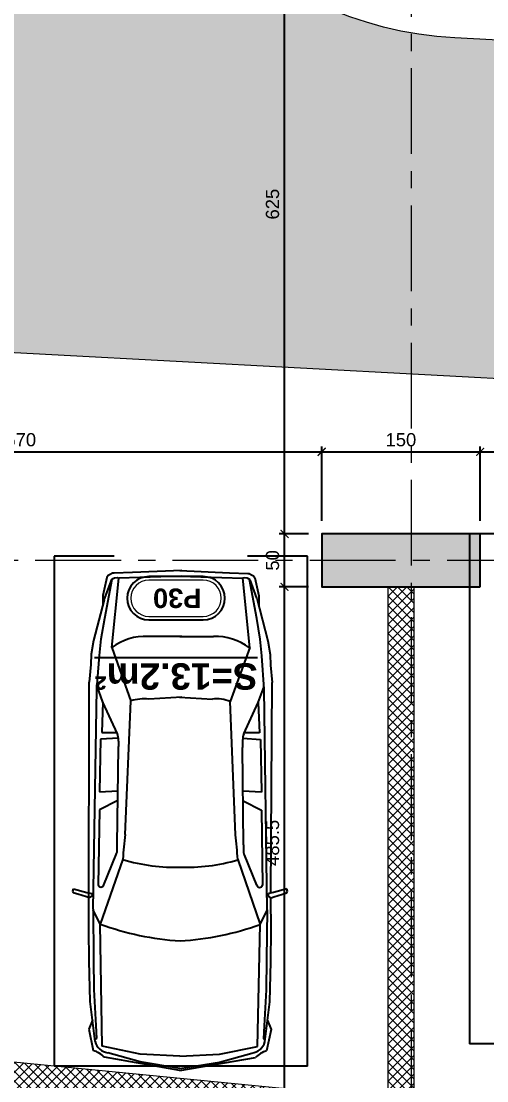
# Model space of a CAD drawing. Header units: centimetres. Extents: x 60496 to 66049, y -55119 to -48212.
# Drawn here: x 64288 to 64729, y -54590 to -53587 of the extents above; entities that cross this region are included whole.
import ezdxf
from ezdxf.enums import TextEntityAlignment as Align

# ---------------------------------------------------------------- set-up
doc = ezdxf.new("R2010")
doc.units = ezdxf.units.CM
doc.header["$LTSCALE"] = 50
doc.header["$MEASUREMENT"] = 0
doc.linetypes.add('AXES', pattern=[2, 1.25, -0.25, 0.25, -0.25])
doc.linetypes.add('CONTINU', pattern=[0])
doc.layers.get('0').update_dxf_attribs({"color": 8})
for name, color, linetype in [('AXES', 10, 'AXES'), ('BETON COUPE', 3, 'CONTINU'), ('BETON TRAME', 252, 'Continuous'), ('COTE 50ème', 1, 'Continuous'), ('FINI', 251, 'Continuous'), ('PILIER', 7, 'Continuous'), ('TEXTE', 7, 'Continuous')]:
    doc.layers.add(name, color=color, linetype=linetype)
for name, color, linetype, lineweight in [('BETON HACHURE', 253, 'Continuous', 13), ('EXISTANT COUPE', 251, 'Continuous', 40), ('MACONNERIE COUPE', 7, 'Continuous', 30)]:
    doc.layers.add(name, color=color, linetype=linetype, lineweight=lineweight)
doc.layers.add('New_2D Drafting - General_Pen_No__4', color=252, linetype='Continuous', lineweight=13, true_color=0x696969)
doc.styles.add('BRMNAMES', font='swisseb.ttf', dxfattribs={"height": 20})
doc.styles.add('RS_TEXT_1.50', font='arial.ttf', dxfattribs={"height": 12.5})
doc.styles.add('RS_TXT_50', font='arial.ttf', dxfattribs={"height": 12.5})
doc.dimstyles.new('RS_50CM_LINEAIRE', dxfattribs={"dimscale": 5, "dimtxt": 12.5, "dimasz": 1.5, "dimexe": 1, "dimexo": 2.5, "dimgap": 1, "dimtad": 1, "dimdec": 1, "dimrnd": 0.5, "dimdsep": 46, "dimtxsty": 'RS_TXT_50', "dimblk1": 'ARCHTICK', "dimblk2": 'ARCHTICK', "dimsah": 1, "dimcen": 2.5, "dimdle": 1, "dimclrt": 4, "dimadec": 0, "dimazin": 2, "dimtfac": 1, "dimtdec": 1, "dimtix": 1, "dimtmove": 2, "dimatfit": 3, "dimfxl": 1, "dimtolj": 1, "dimtzin": 0, "dimarcsym": 0})

# ---------------------------------------------------------------- blocks, each defined once
blk = doc.blocks.new('A$Ce9568e5d')
at = {"layer": 'AXES', "lineweight": 5, "ltscale": 1.3}
for p, q in [((2040.000211652863, -4150.000002682165), (2040.000211652863, -1058.409073453964)), ((3195.000211652863, -3234.999999999942), (-1984.999788347151, -3234.999999999942))]:
    blk.add_line(p, q, dxfattribs=at)
blk = doc.blocks.new('_ArchTick')
at = {"color": 0, "linetype": 'ByBlock', "const_width": 0.15}
blk.add_lwpolyline([(-0.5, -0.5), (0.5, 0.5)], dxfattribs=at)
blk = doc.blocks.new('*D1321')
at = {"layer": 'COTE 50ème', "color": 0, "lineweight": -2, "ltscale": 0.5, "transparency": 16777216}
for p, q in [((64537.82409384631, -54612.61730791818), (64537.82409384631, -54117.36232274522)), ((64560.45453184991, -54122.36232274522), (64532.82409384631, -54122.36232274522)), ((64622.95453184991, -54607.61730791818), (64532.82409384631, -54607.61730791818))]:
    blk.add_line(p, q, dxfattribs=at)
at = {"layer": 'Defpoints', "color": 0, "ltscale": 0.5, "transparency": 16777216}
for p in [(64537.82409384631, -54122.36232274522), (64572.95453184991, -54122.36232274522), (64635.45453184991, -54607.61730791818)]:
    blk.add_point(p, dxfattribs=at)
at = {"layer": 'COTE 50ème', "color": 0, "lineweight": -2, "ltscale": 0.5, "transparency": 16777216, "xscale": 7.5, "yscale": 7.5, "zscale": 7.5}
for p, rotation in [((64537.82409384631, -54122.36232274522), 90), ((64537.82409384631, -54607.61730791818), 270)]:
    blk.add_blockref('_ArchTick', p, dxfattribs=dict(at, rotation=rotation))
at = {"layer": 'COTE 50ème', "color": 4, "ltscale": 0.5, "transparency": 16777216, "insert": (64526.4419314998, -54364.98981533169), "char_height": 12.5, "attachment_point": 5, "rotation": 90, "style": 'RS_TXT_50'}
blk.add_mtext('\\A1;485.5', dxfattribs=at)
blk = doc.blocks.new('*D1322')
at = {"layer": 'COTE 50ème', "color": 0, "lineweight": -2, "ltscale": 0.5, "transparency": 16777216}
for p, q in [((64537.82409384634, -54127.36232274522), (64537.82409384634, -54067.36232274522)), ((64560.45453184991, -54072.36232274522), (64532.82409384634, -54072.36232274522)), ((64560.45453184991, -54122.36232274522), (64532.82409384634, -54122.36232274522))]:
    blk.add_line(p, q, dxfattribs=at)
at = {"layer": 'Defpoints', "color": 0, "ltscale": 0.5, "transparency": 16777216}
for p in [(64537.82409384634, -54072.36232274522), (64572.95453184991, -54072.36232274522), (64572.95453184991, -54122.36232274522)]:
    blk.add_point(p, dxfattribs=at)
at = {"layer": 'COTE 50ème', "color": 0, "lineweight": -2, "ltscale": 0.5, "transparency": 16777216, "xscale": 7.5, "yscale": 7.5, "zscale": 7.5}
for p, rotation in [((64537.82409384634, -54072.36232274522), 90), ((64537.82409384634, -54122.36232274522), 270)]:
    blk.add_blockref('_ArchTick', p, dxfattribs=dict(at, rotation=rotation))
at = {"layer": 'COTE 50ème', "color": 4, "ltscale": 0.5, "transparency": 16777216, "insert": (64526.44193149983, -54097.36232274521), "char_height": 12.5, "attachment_point": 5, "rotation": 90, "style": 'RS_TXT_50'}
blk.add_mtext('\\A1;50', dxfattribs=at)
blk = doc.blocks.new('*D1323')
at = {"layer": 'COTE 50ème', "color": 0, "lineweight": -2, "ltscale": 0.5, "transparency": 16777216}
for p, q in [((64537.82409384636, -54077.36232274522), (64537.82409384636, -53442.36235951266)), ((64560.45453184991, -53447.36235951266), (64532.82409384636, -53447.36235951266)), ((64560.45453184991, -54072.36232274522), (64532.82409384636, -54072.36232274522))]:
    blk.add_line(p, q, dxfattribs=at)
at = {"layer": 'Defpoints', "color": 0, "ltscale": 0.5, "transparency": 16777216}
for p in [(64537.82409384636, -53447.36235951266), (64572.95453184991, -53447.36235951266), (64572.95453184991, -54072.36232274522)]:
    blk.add_point(p, dxfattribs=at)
at = {"layer": 'COTE 50ème', "color": 0, "lineweight": -2, "ltscale": 0.5, "transparency": 16777216, "xscale": 7.5, "yscale": 7.5, "zscale": 7.5}
for p, rotation in [((64537.82409384636, -53447.36235951266), 90), ((64537.82409384636, -54072.36232274522), 270)]:
    blk.add_blockref('_ArchTick', p, dxfattribs=dict(at, rotation=rotation))
at = {"layer": 'COTE 50ème', "color": 4, "ltscale": 0.5, "transparency": 16777216, "insert": (64526.44193149986, -53759.86234112893), "char_height": 12.5, "attachment_point": 5, "rotation": 90, "style": 'RS_TXT_50'}
blk.add_mtext('\\A1;625', dxfattribs=at)
blk = doc.blocks.new('*D977')
at = {"layer": 'COTE 50ème', "color": 0, "lineweight": -2, "ltscale": 0.5, "transparency": 16777216}
for p, q in [((63997.95453184991, -53994.51134071965), (64577.95453184991, -53994.51134071965)), ((64002.95453184991, -54059.86232274525), (64002.95453184991, -53989.51134071965)), ((64572.95453184991, -54059.86232274522), (64572.95453184991, -53989.51134071965))]:
    blk.add_line(p, q, dxfattribs=at)
at = {"layer": 'Defpoints', "color": 0, "ltscale": 0.5, "transparency": 16777216}
for p in [(64572.95453184991, -53994.51134071965), (64002.95453184991, -54072.36232274525), (64572.95453184991, -54072.36232274522)]:
    blk.add_point(p, dxfattribs=at)
at = {"layer": 'COTE 50ème', "color": 0, "lineweight": -2, "ltscale": 0.5, "transparency": 16777216, "xscale": 7.5, "yscale": 7.5, "zscale": 7.5, "rotation": 180}
blk.add_blockref('_ArchTick', (64002.95453184991, -53994.51134071965), dxfattribs=at)
at = {"layer": 'COTE 50ème', "color": 0, "lineweight": -2, "ltscale": 0.5, "transparency": 16777216, "xscale": 7.5, "yscale": 7.5, "zscale": 7.5}
blk.add_blockref('_ArchTick', (64572.95453184991, -53994.51134071965), dxfattribs=at)
at = {"layer": 'COTE 50ème', "color": 4, "ltscale": 0.5, "transparency": 16777216, "insert": (64287.95453184991, -53983.12917837313), "char_height": 12.5, "attachment_point": 5, "style": 'RS_TXT_50'}
blk.add_mtext('\\A1;570', dxfattribs=at)
blk = doc.blocks.new('*D978')
at = {"layer": 'COTE 50ème', "color": 0, "lineweight": -2, "ltscale": 0.5, "transparency": 16777216}
for p, q in [((64567.95453184991, -53994.51134071965), (64727.95453184991, -53994.51134071965)), ((64572.95453184991, -54059.86232274522), (64572.95453184991, -53989.51134071965)), ((64722.95453184991, -54059.86232274522), (64722.95453184991, -53989.51134071965))]:
    blk.add_line(p, q, dxfattribs=at)
at = {"layer": 'Defpoints', "color": 0, "ltscale": 0.5, "transparency": 16777216}
for p in [(64722.95453184991, -53994.51134071965), (64572.95453184991, -54072.36232274522), (64722.95453184991, -54072.36232274522)]:
    blk.add_point(p, dxfattribs=at)
at = {"layer": 'COTE 50ème', "color": 0, "lineweight": -2, "ltscale": 0.5, "transparency": 16777216, "xscale": 7.5, "yscale": 7.5, "zscale": 7.5, "rotation": 180}
blk.add_blockref('_ArchTick', (64572.95453184991, -53994.51134071965), dxfattribs=at)
at = {"layer": 'COTE 50ème', "color": 0, "lineweight": -2, "ltscale": 0.5, "transparency": 16777216, "xscale": 7.5, "yscale": 7.5, "zscale": 7.5}
blk.add_blockref('_ArchTick', (64722.95453184991, -53994.51134071965), dxfattribs=at)
at = {"layer": 'COTE 50ème', "color": 4, "ltscale": 0.5, "transparency": 16777216, "insert": (64647.95453184991, -53983.12917837313), "char_height": 12.5, "attachment_point": 5, "style": 'RS_TXT_50'}
blk.add_mtext('\\A1;150', dxfattribs=at)
blk = doc.blocks.new('*D979')
at = {"layer": 'COTE 50ème', "color": 0, "lineweight": -2, "ltscale": 0.5, "transparency": 16777216}
for p, q in [((64717.95453184991, -53994.51134071965), (65672.87113614069, -53994.51134071965)), ((64722.95453184991, -54059.86232274522), (64722.95453184991, -53989.51134071965)), ((65667.87113614069, -54084.8623173808), (65667.87113614069, -53989.51134071965))]:
    blk.add_line(p, q, dxfattribs=at)
at = {"layer": 'Defpoints', "color": 0, "ltscale": 0.5, "transparency": 16777216}
for p in [(65667.87113614069, -53994.51134071965), (64722.95453184991, -54072.36232274522), (65667.87113614069, -54097.3623173808)]:
    blk.add_point(p, dxfattribs=at)
at = {"layer": 'COTE 50ème', "color": 0, "lineweight": -2, "ltscale": 0.5, "transparency": 16777216, "xscale": 7.5, "yscale": 7.5, "zscale": 7.5, "rotation": 180}
blk.add_blockref('_ArchTick', (64722.95453184991, -53994.51134071965), dxfattribs=at)
at = {"layer": 'COTE 50ème', "color": 0, "lineweight": -2, "ltscale": 0.5, "transparency": 16777216, "xscale": 7.5, "yscale": 7.5, "zscale": 7.5}
blk.add_blockref('_ArchTick', (65667.87113614069, -53994.51134071965), dxfattribs=at)
at = {"layer": 'COTE 50ème', "color": 4, "ltscale": 0.5, "transparency": 16777216, "insert": (65195.4128339953, -53983.12917837313), "char_height": 12.5, "attachment_point": 5, "style": 'RS_TXT_50'}
blk.add_mtext('\\A1;945', dxfattribs=at)
blk = doc.blocks.new('*D945')
at = {"layer": 'COTE 50ème', "color": 0, "lineweight": -2, "ltscale": 0.5, "transparency": 16777216}
for p, q in [((63329.23285210667, -54491.90204749389), (63321.19749895886, -54573.72563399191)), ((64631.66224255626, -54697.3936555172), (63316.71010197858, -54568.26090450716)), ((64634.23286621932, -54620.05746599945), (64626.19751307151, -54701.88105249747))]:
    blk.add_line(p, q, dxfattribs=at)
at = {"layer": 'Defpoints', "color": 0, "ltscale": 0.5, "transparency": 16777216}
for p in [(63330.45451773727, -54479.46188941262), (63321.6861652111, -54568.7495707594), (64635.45453184992, -54607.61730791818)]:
    blk.add_point(p, dxfattribs=at)
at = {"layer": 'COTE 50ème', "color": 0, "lineweight": -2, "ltscale": 0.5, "transparency": 16777216, "xscale": 7.5, "yscale": 7.5, "zscale": 7.5}
for p, rotation in [((63321.6861652111, -54568.7495707594), 174.3913441653871), ((64626.68617932375, -54696.90498926496), 354.3913441653871)]:
    blk.add_blockref('_ArchTick', p, dxfattribs=dict(at, rotation=rotation))
at = {"layer": 'COTE 50ème', "color": 4, "ltscale": 0.5, "transparency": 16777216, "insert": (63975.299004657, -54621.49536520882), "char_height": 12.5, "attachment_point": 5, "rotation": 354.3913441653871, "style": 'RS_TXT_50'}
blk.add_mtext('\\A1;1311.5', dxfattribs=at)
blk = doc.blocks.new('*D925')
at = {"layer": 'COTE 50ème', "color": 0, "lineweight": -2, "ltscale": 0.5, "transparency": 16777216}
for p, q in [((60878.65929240394, -54276.36754719869), (60871.88937420589, -54348.84266303948)), ((65690.38200573057, -54793.91746539495), (60867.37607300158, -54343.39930816962)), ((65691.70856905877, -54725.95565075847), (65684.93865086071, -54798.43076659926))]:
    blk.add_line(p, q, dxfattribs=at)
at = {"layer": 'Defpoints', "color": 0, "ltscale": 0.5, "transparency": 16777216}
for p in [(60879.82185948587, -54263.92172710598), (60872.35440103866, -54343.86433500239), (65692.87113614069, -54713.50983066576)]:
    blk.add_point(p, dxfattribs=at)
at = {"layer": 'COTE 50ème', "color": 0, "lineweight": -2, "ltscale": 0.5, "transparency": 16777216, "xscale": 7.5, "yscale": 7.5, "zscale": 7.5}
for p, rotation in [((60872.35440103866, -54343.86433500239), 174.6634725925406), ((65685.4036776935, -54793.45243856218), 354.6634725925406)]:
    blk.add_blockref('_ArchTick', p, dxfattribs=dict(at, rotation=rotation))
at = {"layer": 'COTE 50ème', "color": 4, "ltscale": 0.5, "transparency": 16777216, "insert": (63279.93803805722, -54557.32131437314), "char_height": 12.5, "attachment_point": 5, "rotation": 354.6634725925406, "style": 'RS_TXT_50'}
blk.add_mtext('\\A1;4834', dxfattribs=at)
blk = doc.blocks.new('PILIER')
at = {"color": 252}
blk.add_lwpolyline([(1.56319072003831, 1.2), (-1.43680927996169, 1.2, 1), (-1.43680927996169, -1.2), (1.56319072003831, -1.2, 1), (1.56319072003831, 1.2, -1)], format="xyb", dxfattribs=at)
at = {"color": 10, "lineweight": 20}
blk.add_lwpolyline([(1.56319072003831, 1), (-1.43680927996169, 1, 1), (-1.43680927996169, -1), (1.56319072003831, -1, 1)], format="xyb", close=True, dxfattribs=at)
at = {"color": 7, "style": 'BRMNAMES'}
blk.add_attdef('PILIER_TEXTE', text='', height=1.0764, dxfattribs=at).set_placement((0, 0), align=Align.MIDDLE_CENTER)

msp = doc.modelspace()

# ---------------------------------------------------------------- hatches: boundary and pattern name
at = {"layer": 'BETON HACHURE', "transparency": 33554585}
h = msp.add_hatch(dxfattribs=at)
h.set_pattern_fill('ANSI37', color=256, scale=50, angle=270, style=0)
h.set_pattern_definition([(315, (-1160.485528566322, 19655.39304804563), (4.419417382415923, 4.419417382415921), []), (45, (-1160.485528566322, 19655.39304804563), (-4.41941738241592, 4.419417382415923), [])])
h.paths.add_polyline_path([(62772.95432019554, -51847.21800907419), (62797.95432019554, -51847.21800907419), (62797.95432019554, -52172.21800907419), (62772.95432019554, -52172.21800907417)], flags=0)
h.paths.add_polyline_path([(62772.95432019554, -51847.21800907419), (62797.95432019554, -51847.21800907419), (62797.95432019554, -52172.21800907419), (62772.95432019554, -52172.21800907417)], flags=0)
h.paths.add_polyline_path([(64952.95432019551, -51987.36232274516), (64952.95432019551, -52037.36231738077), (65032.95432019551, -52037.36231738077), (65032.95432019551, -51987.36232274516)], flags=0)
h.paths.add_polyline_path([(64572.95225443787, -51987.36232274525), (64572.95225443787, -52037.36231738086), (64652.95225443787, -52037.36231738086), (64652.95225443787, -51987.36232274525)], flags=0)
edge = h.paths.add_edge_path(flags=0)
edge.add_arc((64612.9522544379, -50672.36229558228), 40, 0, 360)
edge = h.paths.add_edge_path(flags=0)
edge.add_arc((64612.95225443787, -49997.36232274529), 40, 0, 360)
edge = h.paths.add_edge_path(flags=0)
edge.add_arc((64612.95225443786, -51272.3623323497), 40, 0, 360)
h.paths.add_polyline_path([(65692.87113614069, -49527.22052557723), (61269.11017409691, -49527.21800907417), (60879.82185948436, -54263.92172710598), (65445.45432019557, -54713.50983066576), (65692.87113614069, -54713.50983066575)])
edge = h.paths.add_edge_path(flags=0)
edge.add_arc((64612.95225443786, -51272.3623323497), 40, 0, 360)
h.paths.add_polyline_path([(63397.95432019554, -49552.21800907419), (63397.95432019554, -49972.36232274529), (63422.95432019554, -49972.36232274529), (63422.95432019554, -49552.21800907419), (64992.96098447277, -49552.21800907419), (64992.94765591834, -51312.3623323497), (65032.95432019557, -51312.3623323497), (65032.95432019557, -49552.21800907419), (65667.87113613918, -49552.2205255772), (65667.87113613918, -53452.21801443858), (65032.95432019554, -53452.21801443858), (65032.95432019551, -52057.36232274522), (64992.95432019551, -52057.36232274522), (64992.95432019557, -53477.21801443858), (65667.87113614069, -53477.21801443858), (65667.87113614069, -54685.93448648408), (65459.17891711568, -54688.50983066576), (64660.4545318484, -54610.07239253733), (64660.4545318484, -54122.36232274522), (64635.4545318484, -54122.36232274522), (64635.4545318484, -54607.61730791818), (63330.45451773574, -54479.46188941262), (63330.45451773574, -54122.36232274525), (63305.45451773574, -54122.36232274525), (63305.45451773574, -54477.00680479346), (62117.9545318484, -54360.39028676845), (62117.9545318484, -54122.36232274525), (62067.95432019555, -54122.36232274525), (62067.95432019555, -54355.4800967451), (60906.75330816861, -54241.44622697061), (61082.14403878348, -52107.36232274523), (61287.9545318484, -52107.36232274523), (61287.9545318484, -52057.36232274523), (61086.25332281998, -52057.36232274523), (61088.10249665588, -52037.36231738086), (61287.95432019554, -52037.36231738087), (61287.95432019554, -51987.36231738089), (61092.00629798793, -51987.36231738087), (61148.71429871654, -51297.36231738086), (61287.95432019554, -51297.36231738086), (61287.95432019554, -51247.36231738086), (61152.82356036329, -51247.36231738086), (61198.02558271807, -50697.36228061344), (61287.95432019554, -50697.36228061344), (61287.95432019554, -50647.36228061344), (61202.13485720289, -50647.36228061344), (61292.13984583213, -49552.21800907419), (62070.45432019554, -49552.21800907419), (62070.45432019554, -49972.36231738084), (62095.45432019554, -49972.36231738084), (62095.45432019554, -49552.21800907417)], flags=16)
h.paths.add_polyline_path([(64572.95225443786, -51232.3623323497), (64572.95225443786, -51312.3623323497), (64652.95225443786, -51312.3623323497), (64652.95225443786, -51232.36233234969)], flags=0)
at = {"layer": 'BETON TRAME', "transparency": 33554559}
h = msp.add_hatch(color=256, dxfattribs=at)
h.dxf.hatch_style = 1
h.paths.add_polyline_path([(63852.9545318484, -52797.36230777639), (63887.9545318484, -52797.36230777639), (63887.9545318484, -53447.36234454381), (63852.9545318484, -53447.36234454381), (63852.9545318484, -53272.36232274523), (63392.9545318484, -53272.36232274523), (63392.9545318484, -53447.36234454381), (63357.9545318484, -53447.36234454381), (63357.9545318484, -52797.36230777639), (63392.9545318484, -52797.36230777639), (63392.9545318484, -53232.36232274523), (63602.9545318484, -53232.36232274523), (63602.9545318484, -52902.36232274523), (63642.9545318484, -52902.36232274523), (63642.9545318484, -53232.36232274523), (63852.9545318484, -53232.36232274523)])
h.paths.add_polyline_path([(64722.9545318484, -54122.36232274522), (64722.9545318484, -54072.36232274522), (64572.9545318484, -54072.36232274522), (64572.9545318484, -54122.36232274522)])
h.paths.add_polyline_path([(64002.9545318484, -54122.36232274525), (64002.9545318484, -54072.36232274525), (63852.9545318484, -54072.36232274525), (63852.9545318484, -54122.36232274525)])
h.paths.add_polyline_path([(63392.95451773574, -54122.36232274525), (63392.95451773574, -54072.36232274525), (63242.95451773574, -54072.36232274525), (63242.95451773574, -54122.36232274525)])
h.paths.add_polyline_path([(62672.95432019555, -54122.3623173808), (62672.95432019555, -54072.3623173808), (62522.95432019555, -54072.3623173808), (62522.95432019555, -54122.3623173808)])
h.paths.add_polyline_path([(62672.9545318484, -53447.36234454381), (62672.9545318484, -53397.36234454381), (62522.95452694157, -53397.36234454381), (62522.95452694157, -53447.36234454381)])
h.paths.add_polyline_path([(64722.9545318484, -53447.36235951266), (64722.9545318484, -53397.36235951266), (64572.9545318484, -53397.36235951266), (64572.9545318484, -53447.36235951266)])
h.paths.add_polyline_path([(64722.9545318484, -52847.36232274523), (64722.9545318484, -52797.36232274523), (64572.9545318484, -52797.36232274523), (64572.9545318484, -52847.36232274523)])
h.paths.add_polyline_path([(62672.95454412095, -52847.36230777639), (62672.95454412095, -52797.36230777639), (62522.95453921412, -52797.36230777639), (62522.95453921412, -52847.36230777639)])
h.paths.add_polyline_path([(62672.95476804636, -52107.36231738084), (62672.95476804636, -52057.36231738084), (62522.95432019555, -52057.36231738084), (62522.95432019555, -52107.36231738084)])
h.paths.add_polyline_path([(64572.9545318484, -52057.36232274522), (64572.9545318484, -52107.36232274522), (64722.9545318484, -52107.36232274522), (64722.9545318484, -52057.36232274522)])
h.paths.add_polyline_path([(63907.9545318484, -52107.36232274525), (63907.9545318484, -52057.36232274525), (63782.9545318484, -52057.36232274525), (63782.9545318484, -52107.36232274525)])
h.paths.add_polyline_path([(63462.9545318484, -52107.36232274523), (63462.9545318484, -52057.36232274523), (63337.95454412095, -52057.36232274523), (63337.95454412095, -52107.36232274523)])
h.paths.add_polyline_path([(63487.9545318484, -52057.36232274525), (63462.9545318484, -52057.36232274525), (63462.9545318484, -52562.36232274523), (63487.9545318484, -52562.36232274523)])
h.paths.add_polyline_path([(63782.9545318484, -52057.36232274523), (63757.9545318484, -52057.36232274523), (63757.9545318484, -52562.36232274523), (63782.9545318484, -52562.36232274523)])
at = {"layer": 'New_2D Drafting - General_Pen_No__4', "linetype": 'Continuous', "lineweight": 0, "true_color": 0xc7c8ca, "transparency": 33554546}
h = msp.add_hatch(color=9, dxfattribs=at)
edge = h.paths.add_edge_path()
edge.add_line((64367.95453184842, -51124.86232486529), (64367.9545318484, -50634.86230916377))
edge.add_arc((63907.9545318484, -50634.86230916379), 460, 1.812528970472983e-12, 90)
edge.add_line((63907.9545318484, -50174.86230916379), (62122.9545318484, -50174.86230916379))
edge.add_arc((62122.9545318484, -50634.86230916379), 460, 90, 180)
edge.add_line((61662.9545318484, -50634.86230916379), (61662.9545318484, -53323.5427149848))
edge.add_arc((62122.95453184839, -53323.5427149848), 459.9999999999927, 180, 266.9195392647234)
edge.add_line((62098.23492103581, -53782.8780400375), (64199.35640634838, -53895.95208976563))
edge.add_line((64199.35640634838, -53895.95208976563), (64906.09520128202, -53933.9859770024))
edge.add_arc((64899.76078504779, -54067.75852246494), 133.9224355683385, 4.0359442026216925, 87.28894730898242, ccw=False)
edge.add_line((65033.35110537827, -54058.33275657803), (65587.47435095662, -54035.81042810474))
edge.add_arc((64922.40567935543, -54349.92616601442), 735.5168487178961, 25.28163388761817, 89.9874877378931)
edge.add_line((64922.56630164909, -53614.40933483488), (64699.1461323168, -53602.38574480721))
edge.add_arc((64717.95453184842, -53252.89147574538), 350.0000000000014, 180.0000000000012, 266.91953926467477, ccw=False)
edge.add_line((64367.95453184842, -53252.89147574539), (64367.95453184842, -52144.8623248653))
edge.add_arc((64717.95453184842, -52144.8623248653), 350, 90, 180, ccw=False)
edge.add_line((64717.95453184842, -51794.8623248653), (64722.95431625476, -51794.8623248653))
edge.add_arc((64722.95431625476, -52144.86232486529), 349.9999999999927, 6.150640177011724, 89.9999999999988, ccw=False)
edge.add_line((65070.93958870316, -52107.36232274522), (65667.8711431623, -52107.36232807994))
edge.add_line((65667.8711431623, -52107.36232807994), (65667.87112911606, -49527.22038916923))
edge.add_line((65667.87112911606, -49527.22038916923), (65072.95430390976, -49527.22039164184))
edge.add_line((65072.95430390976, -49527.22039164184), (65072.95431625476, -51124.86232216083))
edge.add_arc((64722.95431625476, -51124.86232486527), 350, -90, 4.4272348986851284e-07, ccw=False)
edge.add_line((64722.95431625476, -51474.86232486527), (64717.9545318484, -51474.86232486527))
edge.add_arc((64717.95453184841, -51124.86232486528), 349.9999999999927, 180.0000000000012, 269.9999999999988, ccw=False)
edge = h.paths.add_edge_path(flags=16)
edge.add_arc((63697.9545318484, -53197.99910920278), 350, -93.08046073527032, 0, ccw=False)
edge.add_line((63679.14613231712, -53547.49337826463), (62314.14613231712, -53474.0344759796))
edge.add_arc((62332.95453184839, -53124.54020691776), 349.9999999999976, 180.0000000000012, 266.9195392647308, ccw=False)
edge.add_line((61982.9545318484, -53124.54020691777), (61982.9545318484, -50844.86230916379))
edge.add_arc((62332.9545318484, -50844.86230916379), 350, 90, 180, ccw=False)
edge.add_line((62332.9545318484, -50494.86230916379), (63697.9545318484, -50494.86230916379))
edge.add_arc((63697.9545318484, -50844.86230916379), 350, 0, 90, ccw=False)
edge.add_line((64047.9545318484, -50844.86230916379), (64047.9545318484, -53197.99910920278))

# ---------------------------------------------------------------- linework, layer by layer
at = {"layer": 'BETON COUPE', "lineweight": 5}
msp.add_lwpolyline([(65667.87113613918, -49552.2205255772), (65667.87113613918, -53452.21801443858), (65032.95432019554, -53452.21801443858), (65032.95432019551, -52057.36232274522), (64992.95432019551, -52057.36232274522), (64992.95432019557, -53477.21801443858), (65667.87113613918, -53477.21801443858), (65667.87113613918, -54685.93448648408), (65459.17891711568, -54688.50983066576), (64660.4545318484, -54610.07239253733), (64660.4545318484, -54122.36232274522), (64635.4545318484, -54122.36232274522), (64635.4545318484, -54607.61730791818), (63330.45451773574, -54479.46188941262), (63330.45451773574, -54122.36232274525), (63305.45451773574, -54122.36232274525), (63305.45451773574, -54477.00680479346), (62117.9545318484, -54360.39028676845)], dxfattribs=at)
at = {"layer": 'BETON COUPE'}
msp.add_lwpolyline([(64722.9545318484, -54122.36232274522), (64722.9545318484, -54072.36232274522), (64572.9545318484, -54072.36232274522), (64572.9545318484, -54122.36232274522)], close=True, dxfattribs=at)
at = {"layer": 'EXISTANT COUPE', "lineweight": 5}
msp.add_lwpolyline([(61662.9545318484, -50634.86230916379), (61662.9545318484, -53323.5427149848, 0.3985526464150619), (62098.23492103581, -53782.8780400375), (64199.35640634838, -53895.95208976563), (64906.09520128202, -53933.9859770024, -0.380129029932193), (65033.35110537827, -54058.33275657803), (65587.47435095662, -54035.81042810474, 0.2900814467047665), (64922.56630164909, -53614.40933483488), (64699.1461323168, -53602.38574480721, -0.3985526464148174), (64367.95453184842, -53252.89147574539), (64367.95453184842, -52144.8623248653, -0.4142135623730951), (64717.95453184842, -51794.8623248653), (64722.95431625476, -51794.8623248653, -0.3831100803969072), (65070.93958870316, -52107.36232274522), (65627.87113389964, -52107.36232807994), (65627.8711198534, -49527.22038916923)], format="xyb", dxfattribs=at)
at = {"layer": 'FINI'}
for p, q in [((64769.79642544099, -54072.36232274522), (64712.95432019568, -54072.36232274522)), ((64712.95432019568, -54072.36232274522), (64712.95432019564, -54555.52021733038)), ((64376.47970698739, -54093.44512183015), (64319.63760174208, -54093.44512183015)), ((64319.63760174208, -54093.44512183015), (64319.63760174203, -54576.60301641532)), ((64559.63760174203, -54093.44512183018), (64502.79549649672, -54093.44512183018)), ((64559.637601742, -54576.60301641532), (64559.63760174203, -54093.44512183018)), ((64440.61777333886, -54107.03044303073), (64393.65086719955, -54108.8501843074)), ((64438.65759229157, -54107.0263865231), (64485.61672888699, -54109.04050357649)), ((64369.55649037045, -54113.67357893815), (64365.62551619671, -54130.63434986165)), ((64367.04174182561, -54134.73428973084), (64374.14812806854, -54115.45266271947)), ((64367.68764672955, -54152.10252391722), (64374.67185468433, -54115.09522114298)), ((64370.90804945916, -54111.82982723825), (64369.55649037045, -54113.67357893815)), ((64372.72692751887, -54110.89584468974), (64370.90804945916, -54111.82982723825)), ((64374.99803908999, -54109.49935191995), (64372.72692751887, -54110.89584468974)), ((64374.14812806854, -54115.45266271947), (64375.50980044703, -54114.52332550226)), ((64374.19533410596, -54179.8997383363), (64380.90997928716, -54114.12795761478)), ((64376.36949549362, -54109.48442850405), (64374.99803908999, -54109.49935191995)), ((64375.50980044703, -54114.52332550226), (64376.87644671125, -54114.05119535513)), ((64393.65086719955, -54108.8501843074), (64376.36949549362, -54109.48442850405)), ((64376.87644671125, -54114.05119535513), (64379.15734198201, -54113.56944494325)), ((64379.15734198201, -54113.56944494325), (64380.90997928716, -54114.12795761478)), ((64440.60681440085, -54112.32600865801), (64380.90997928716, -54114.12795761478)), ((64438.64663335349, -54112.32195215032), (64498.33549907364, -54114.37096451633)), ((64485.61672888699, -54109.04050357649), (64502.89516340371, -54109.74626775825)), ((64500.09043299151, -54113.81971060776), (64498.33549907364, -54114.37096451633)), ((64504.77802880108, -54180.16997342737), (64498.33549907364, -54114.37096451633)), ((64502.36947926725, -54114.31089761632), (64500.09043299151, -54113.81971060776)), ((64503.73415972939, -54114.78868012285), (64502.36947926725, -54114.31089761632)), ((64502.89516340371, -54109.74626775825), (64504.26671039476, -54109.76686769791)), ((64505.09180956185, -54115.72364485671), (64503.73415972939, -54114.78868012285)), ((64504.26671039476, -54109.76686769791), (64506.53185812314, -54111.17274805496)), ((64511.40070979338, -54152.39993172287), (64504.56955596071, -54115.36398869584)), ((64511.68877904874, -54133.1989228373), (64505.09180956185, -54115.72364485671)), ((64506.53185812314, -54111.17274805496), (64508.34685530397, -54112.11425074705)), ((64508.34685530397, -54112.11425074705), (64509.69093617934, -54113.96358095421)), ((64509.69093617934, -54113.96358095421), (64513.55167750415, -54130.9404764871)), ((64367.04174182561, -54134.73428973084), (64356.94350401184, -54173.25211637939)), ((64365.62551619671, -54130.63434986165), (64365.72452119453, -54139.75857872452)), ((64511.68877904874, -54133.1989228373), (64522.05706047307, -54173.59381155632)), ((64513.55167750415, -54130.9404764871), (64513.41689603776, -54139.93167722897)), ((64364.24356200185, -54171.80123377632), (64367.68764672955, -54152.10252391722)), ((64514.76306970415, -54172.11272721706), (64511.40070979338, -54152.39993172287)), ((64356.94350401184, -54173.25211637939), (64354.79658750733, -54186.07845561157)), ((64362.5836997536, -54187.36551193078), (64364.24356200185, -54171.80123377632)), ((64440.48867228959, -54169.41450588274), (64408.37732430632, -54169.34805287328)), ((64438.52849124229, -54169.41044937508), (64470.64000368072, -54169.47690272485)), ((64516.35849919985, -54187.68374205331), (64514.76306970415, -54172.11272721706)), ((64522.05706047307, -54173.59381155632), (64524.15087138209, -54186.42892678565)), ((64354.79658750733, -54186.07845561157), (64354.44865278204, -54196.14165545607)), ((64360.18319847502, -54218.94132648839), (64362.5836997536, -54187.36551193078)), ((64374.20960344159, -54179.75931975187), (64392.3376474088, -54230.84268581087)), ((64504.76417595579, -54180.02949664535), (64486.42502345724, -54231.03739545977)), ((64518.62829098362, -54219.26922157514), (64516.35849919985, -54187.68374205331)), ((64524.15087138209, -54186.42892678565), (64524.45731742436, -54196.49348084209)), ((64354.44865278204, -54196.14165545607), (64352.79873901408, -54212.62034775215)), ((64524.45731742436, -54196.49348084209), (64526.03901350781, -54212.97886081136)), ((64352.60308764083, -54447.18859218937), (64352.79873901408, -54212.62034775215)), ((64356.50918990502, -54427.94178591034), (64360.18319847502, -54218.94132648839)), ((64365.81487142021, -54231.84856018089), (64360.37354480481, -54216.43754226409)), ((64512.94340906461, -54232.15303615961), (64518.44830504729, -54216.7646130152)), ((64524.88454781735, -54411.87325044759), (64526.03901350781, -54212.97886081136)), ((64440.38541904709, -54226.93753543726), (64409.31514366277, -54228.75629547588)), ((64438.39366190683, -54226.93341358425), (64469.45630796728, -54228.88075494618)), ((64521.43740189538, -54428.2830975251), (64518.62829098362, -54219.26922157514)), ((64365.81487142021, -54231.84856018089), (64364.69483964672, -54260.48879543925)), ((64379.54407115746, -54261.58028734257), (64365.81487142021, -54231.84856018089)), ((64386.77228695396, -54357.06984750312), (64392.3376474088, -54230.84268581087)), ((64491.46789546334, -54357.28651041826), (64486.42502345724, -54231.03739545977)), ((64499.09127046893, -54261.82768496574), (64512.94340906461, -54232.15303615961)), ((64512.94340906461, -54232.15303615961), (64513.9448926872, -54260.79733288824)), ((64363.62074618513, -54266.85147473766), (64362.45680838081, -54316.70793248841)), ((64380.39799463694, -54265.68794452172), (64363.62074618513, -54266.85147473766)), ((64364.69483964672, -54260.48879543925), (64378.92806677139, -54260.51825047107)), ((64498.22038752239, -54265.93177521552), (64514.99264217063, -54267.16473215815)), ((64513.9448926872, -54260.79733288824), (64499.58611009939, -54260.76761802493)), ((64514.99264217063, -54267.16473215815), (64515.95021943617, -54317.02558029012)), ((64379.32673415428, -54366.60162793702), (64380.57864949488, -54274.31223288539)), ((64498.8739334658, -54366.84902556019), (64498.00400482622, -54274.55523944658)), ((64362.45680838081, -54316.70793248841), (64380.01706411751, -54315.71150316022)), ((64515.95021943617, -54317.02558029012), (64498.39423822254, -54315.95647946815)), ((64379.89117856274, -54324.99160510369), (64362.42168328419, -54333.68104190467)), ((64498.4817133453, -54325.237022952), (64515.91509433958, -54333.99868970638)), ((64362.42168328419, -54333.68104190467), (64361.21383911022, -54404.753885894)), ((64515.91509433958, -54333.99868970638), (64516.82892969062, -54405.07592441732)), ((64366.51795534077, -54404.76486252714), (64378.24621854015, -54376.14690944456)), ((64511.52481346013, -54405.06494778424), (64499.91509737656, -54376.39869778935)), ((64384.60231086088, -54380.40344102719), (64363.2585177336, -54441.88709697721)), ((64493.54127771134, -54380.6288853841), (64514.63041371905, -54442.2003543977)), ((64337.36334665248, -54410.8295908056), (64337.95271103998, -54408.57659477941)), ((64337.84526117845, -54408.54853038493), (64350.61174047887, -54411.88793391536)), ((64539.97809492712, -54408.54853038493), (64527.21161562667, -54411.88793391536)), ((64540.46000945306, -54410.8295908056), (64539.87064506556, -54408.57659477941)), ((64337.80562996777, -54412.20585734866), (64337.36334665248, -54410.8295908056)), ((64338.71490505972, -54412.6730132408), (64337.80562996777, -54412.20585734866)), ((64341.90524020375, -54413.62224811551), (64338.71490505972, -54412.6730132408)), ((64350.10976385584, -54415.99749369491), (64341.90524020375, -54413.62224811551)), ((64352.84305673864, -54416.94175398842), (64350.10976385584, -54415.99749369491)), ((64350.61174047887, -54411.88793391536), (64355.17353170036, -54412.85176329498)), ((64355.60105672141, -54415.59997926746), (64352.84305673864, -54416.94175398842)), ((64352.93360416274, -54412.37848015974), (64352.93880828819, -54411.87325044759)), ((64355.17353170036, -54412.85176329498), (64355.61100555689, -54414.68556547951)), ((64355.61100555689, -54414.68556547951), (64355.60105672141, -54415.59997926746)), ((64522.64982440521, -54412.85176329498), (64522.21235054868, -54414.68556547951)), ((64522.21235054868, -54414.68556547951), (64522.22229938413, -54415.59997926746)), ((64522.22229938413, -54415.59997926746), (64524.9802993669, -54416.94175398842)), ((64527.21161562667, -54411.88793391536), (64522.64982440521, -54412.85176329498)), ((64524.8897519428, -54412.37848015974), (64524.88454781735, -54411.87325044759)), ((64525.26381022122, -54447.5459058916), (64524.93836192039, -54416.94199611241)), ((64524.9802993669, -54416.94175398842), (64527.71359224973, -54415.99749369491)), ((64527.71359224973, -54415.99749369491), (64535.91811590182, -54413.62224811551)), ((64535.91811590182, -54413.62224811551), (64539.10845104582, -54412.6730132408)), ((64539.10845104582, -54412.6730132408), (64540.01772613777, -54412.20585734866)), ((64540.01772613777, -54412.20585734866), (64540.46000945306, -54410.8295908056)), ((64356.50918990502, -54427.94178591034), (64357.02073053509, -54475.03246372475)), ((64363.2585177336, -54441.88709697721), (64356.51336685719, -54428.32628803159)), ((64514.63041371905, -54442.2003543977), (64521.43162842863, -54428.66800614333)), ((64521.43740189538, -54428.2830975251), (64520.73112680123, -54475.3712551239)), ((64352.9259304103, -54476.9057323111), (64352.60308764083, -54447.18859218937)), ((64365.14090611981, -54557.52130956278), (64363.2585177336, -54441.88709697721)), ((64512.26944376421, -54557.8257855415), (64514.63041371905, -54442.2003543977)), ((64524.81797378423, -54477.26145526583), (64525.26381022122, -54447.5459058916)), ((64353.80016438544, -54515.30483115386), (64352.9259304103, -54476.9057323111)), ((64357.02073053509, -54475.03246372475), (64357.33346001481, -54503.8351893638)), ((64520.73112680123, -54475.3712551239), (64520.29902413089, -54504.17243936588)), ((64523.78481787068, -54515.65660684987), (64524.81797378423, -54477.26145526583)), ((64357.33346001481, -54503.8351893638), (64359.07750300769, -54538.10947642633)), ((64520.29902413089, -54504.17243936588), (64518.41313845193, -54538.43921445211)), ((64358.32707927149, -54553.20692793847), (64353.80016438544, -54515.30483115386)), ((64519.10123347165, -54553.53964291496), (64523.78481787068, -54515.65660684987)), ((64355.90994239401, -54532.96917950528), (64352.44408884941, -54541.58261403468)), ((64359.07750300769, -54538.10947642633), (64359.66885398055, -54550.44876243651)), ((64518.41313845193, -54538.43921445211), (64517.77088600851, -54550.77594757482)), ((64521.60200560777, -54533.31221861055), (64525.03212084659, -54541.93977730698)), ((64352.44408884941, -54541.58261403468), (64356.64557242059, -54561.74677751231)), ((64525.03212084659, -54541.93977730698), (64520.74721593695, -54562.08637858031)), ((64359.66885398055, -54550.44876243651), (64358.09429195401, -54551.25760385118)), ((64401.19359447283, -54565.02158316621), (64365.14090611981, -54557.52130956278)), ((64476.18618547873, -54565.17677700493), (64512.26944376421, -54557.8257855415)), ((64517.77088600851, -54550.77594757482), (64519.34208684001, -54551.59129900608)), ((64952.9543201956, -54555.52021733038), (64712.95432019564, -54555.52021733038)), ((64438.65759244681, -54580.70655490097), (64367.24063237495, -54568.13393451754)), ((64401.1782274555, -54572.44721588428), (64370.43185052439, -54563.89716102462)), ((64438.68569584953, -54567.12594667441), (64401.19359447283, -54565.02158316621)), ((64438.65759244681, -54580.70655490097), (64510.12581096933, -54568.42962905299)), ((64438.68569584953, -54567.12594667441), (64476.18618547873, -54565.17677700493)), ((64476.1708184614, -54572.60240972298), (64506.95215570781, -54564.17968373705)), ((64559.637601742, -54576.60301641532), (64319.63760174203, -54576.60301641532)), ((64438.66193956209, -54578.60543297336), (64401.1782274555, -54572.44721588428)), ((64438.66193956209, -54578.60543297336), (64476.1708184614, -54572.60240972298))]:
    msp.add_line(p, q, dxfattribs=at)
for centre, major_axis, ratio, start_param, end_param in [((64406.30200871002, -54222.67460612563), (-0.5738758203971069, 53.36400880104317), 0.9999997916428742, -0.04964962506442205, 0.6326275099738385), ((64472.49442412128, -54222.81158839152), (-0.4835847966212948, 53.36490342185672), 0.9999997997666519, -0.6565815974824281, 0.02569556315918931), ((64404.96770373586, -54272.68390475007), (-0.7773960235429879, -44.13548114159644), 0.9999998392120582, 3.0605595171654, 3.452837564561171), ((64473.62173450534, -54272.82598121971), (-1.249178358204541, -44.24440136447019), 0.8567501148383436, 2.830192993852996, 3.284587045797759), ((64345.8641265303, -54270.72491153298), (-0.8336229136214324, 34.88928788689552), 0.9999997294640394, 4.585522758158135, 4.953624326468141), ((64532.73307799301, -54271.11162853427), (-0.8247985878779102, -34.88949813080591), 0.9999997178273563, 4.466761831813294, 4.834863404109098), ((65474.97823655512, -54470.03844441299), (-1069.033398334422, 232.6408420385274), 0.9999998469145477, 0.1108355544404285, 0.1322560406787221), ((63402.80370163289, -54465.75017118163), (-48.27950128524625, 1092.988611700433), 0.9999996430574644, -1.53705747502554, -1.515637476254689), ((64299.20922560504, -54369.08789831365), (-0.7731325571895472, -80.15235866916528), 0.9999994172118457, 1.522287593099759, 1.611464690883659), ((64578.98046537972, -54369.66687247736), (-2.064688158155603, -80.12944690091769), 0.9999999727990828, 4.702988405898942, 4.792165553268561), ((64367.56356033144, -54370.36741266563), (-10.66400374672525, 5.8140931949869), 0.9999996642997745, 3.144816528846667, 3.358791092633245), ((64510.62158480717, -54370.66346489798), (-1.354919069727106, 12.07016588143207), 0.99999979156302, 1.73682933855045, 1.950803799714838), ((64434.16265962069, -54218.33133269957), (-1.602694582569419, -169.7837150715646), 0.9999997819706363, -0.2873914850705783, 0.04403990660107393), ((64444.65215264552, -54218.35304023983), (-0.7468948181674611, -169.7896363356375), 0.9999998140398924, -0.03434046358851983, 0.2970909181880124), ((64363.86699430327, -54404.22915989783), (-0.877176750127643, 2.558376168203936), 0.9999997291696865, 1.435806510996805, 4.182631912852586), ((64514.17796865312, -54404.54022178808), (-0.877176750127643, 2.558376168203936), 0.9999997291696865, 1.435806510996805, 4.182631912852586), ((64447.09641282164, -54255.35353726996), (-230.3292304702205, 30.20887447541214), 0.8715422857587779, 1.314586907661296, 1.649297263584113), ((64431.56511480818, -54255.32139593805), (-230.4534184808078, -29.25546748758441), 0.8715379766610589, 1.492295685916919, 1.827005124680472), ((64372.70201989502, -54549.1281549244), (-0.3750541759798312, -14.93768918410432), 0.9999997868214285, -1.269218601763529, -0.1274100815982568), ((64504.74329758028, -54549.40140848822), (-0.3800807367844111, 14.93756213439974), 0.9999997806332868, 3.264527170376764, 4.406335823199862), ((64350.61606512728, -54583.73039633557), (-0.278665634137896, -22.79361625476887), 0.9999998050800858, 2.336519742874339, 2.886122254752834), ((64526.68584818387, -54584.09476493712), (-2.550020049136476, 22.6522403606064), 0.9999997601969237, 0.151455907870895, 0.7010584519300536)]:
    msp.add_ellipse(centre, major_axis=major_axis, ratio=ratio, start_param=start_param, end_param=end_param, dxfattribs=at)

# ---------------------------------------------------------------- block references
at = {"layer": 'MACONNERIE COUPE', "lineweight": 5, "ltscale": 0.5}
msp.add_blockref('A$Ce9568e5d', (62617.95432019554, -50862.36231738086), dxfattribs=at)
at = {"layer": 'PILIER', "xscale": 17.145, "yscale": 17.145, "zscale": 17.145, "rotation": 180}
msp.add_blockref('PILIER', (64436.1353789059, -54133.27060114716), dxfattribs=at).add_auto_attribs({'PILIER_TEXTE': 'P30'})

# ---------------------------------------------------------------- texts
at = {"layer": 'TEXTE', "insert": (64435.05197401084, -54207.13313179773), "char_height": 25, "width": 958.4362526796194, "attachment_point": 5, "rotation": 180.00000000020066, "style": 'RS_TEXT_1.50'}
msp.add_mtext('{\\fArial|b1|i0|c0|p34;\\LS=13.2m²}', dxfattribs=at)

# ---------------------------------------------------------------- dimensions: what is measured, and where the dimension line sits
at = {"layer": 'COTE 50ème', "ltscale": 0.5}
for base, p1, p2, picture, middle in [((64537.82409384636, -53447.36235951266), (64572.95453184991, -54072.36232274522), (64572.95453184991, -53447.36235951266), '*D1323', (64526.44193149986, -53759.86234112893)), ((64537.82409384634, -54072.36232274522), (64572.95453184991, -54122.36232274522), (64572.95453184991, -54072.36232274522), '*D1322', (64526.44193149983, -54097.36232274521)), ((64537.82409384631, -54122.36232274522), (64635.45453184991, -54607.61730791818), (64572.95453184991, -54122.36232274522), '*D1321', (64526.4419314998, -54364.98981533169))]:
    dim = msp.add_linear_dim(base=base, p1=p1, p2=p2, angle=90, dimstyle='RS_50CM_LINEAIRE', dxfattribs=at)
    dim.commit()
    dim.dimension.update_dxf_attribs({"geometry": picture, "text_midpoint": middle})
for base, p1, p2, picture, middle in [((64572.95453184991, -53994.51134071965), (64002.95453184991, -54072.36232274525), (64572.95453184991, -54072.36232274522), '*D977', (64287.95453184991, -53983.12917837313)), ((64722.95453184991, -53994.51134071965), (64572.95453184991, -54072.36232274522), (64722.95453184991, -54072.36232274522), '*D978', (64647.95453184991, -53983.12917837313)), ((65667.87113614069, -53994.51134071965), (64722.95453184991, -54072.36232274522), (65667.87113614069, -54097.3623173808), '*D979', (65195.4128339953, -53983.12917837313))]:
    dim = msp.add_linear_dim(base=base, p1=p1, p2=p2, dimstyle='RS_50CM_LINEAIRE', dxfattribs=at)
    dim.commit()
    dim.dimension.update_dxf_attribs({"geometry": picture, "text_midpoint": middle})
for p1, p2, distance, picture, middle in [((65692.87113614069, -54713.50983066576), (60879.82185948587, -54263.92172710598), 80.29061895975083, '*D925', (63279.93803805722, -54557.32131437314)), ((64635.45453184991, -54607.61730791818), (63330.45451773725, -54479.46188941262), 89.71718924658305, '*D945', (63975.299004657, -54621.49536520882))]:
    dim = msp.add_aligned_dim(p1=p1, p2=p2, distance=distance, dimstyle='RS_50CM_LINEAIRE', dxfattribs=at)
    dim.commit()
    dim.dimension.update_dxf_attribs({"geometry": picture, "text_midpoint": middle})

doc.saveas('drawing.dxf')
